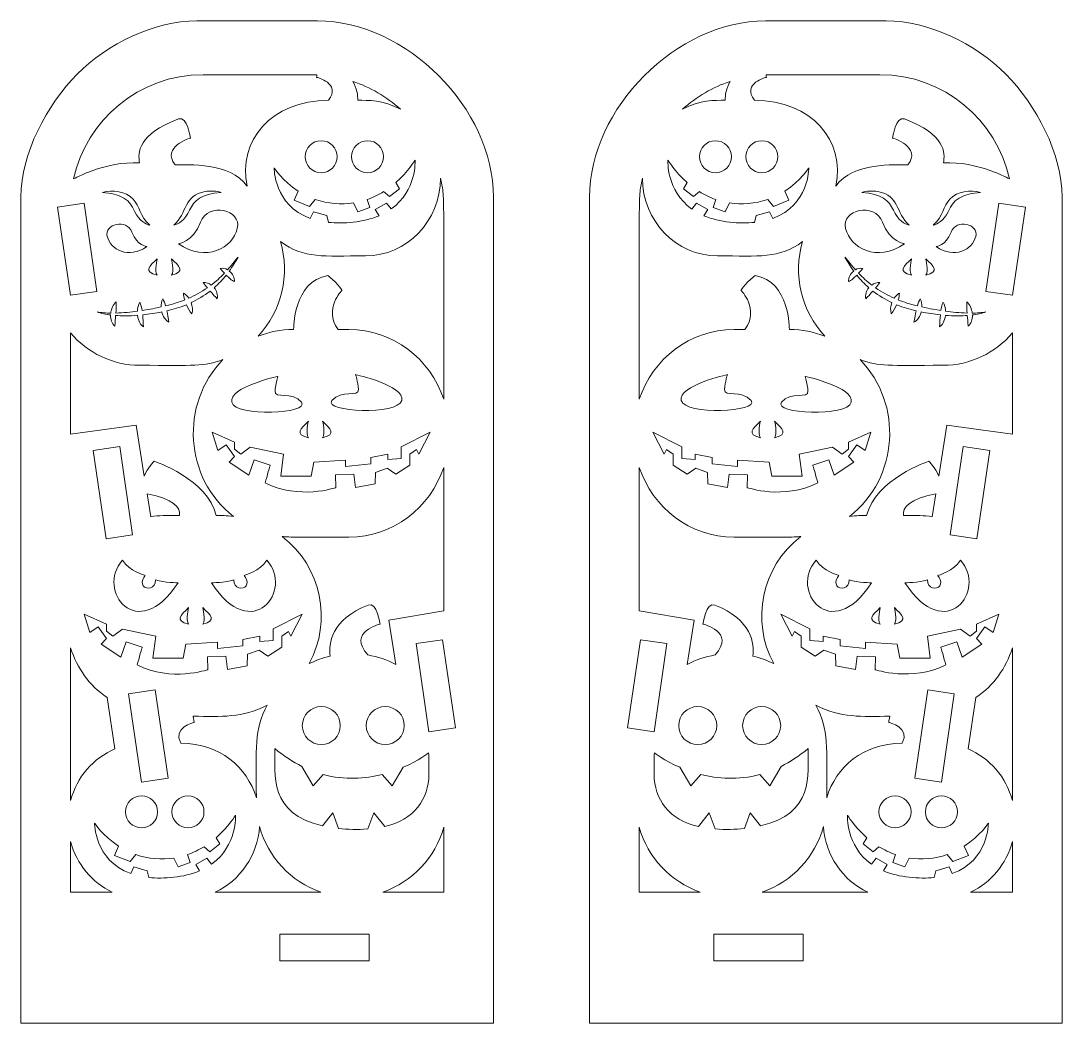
# Model space of a CAD drawing. Header units: inches. Extents: x 62 to 684, y 183 to 807.
# Drawn here: x 62.1 to 393, y 488.4 to 806.7 of the extents above; entities that cross this region are included whole.
import ezdxf

# ---------------------------------------------------------------- set-up
doc = ezdxf.new("R2010")
doc.units = ezdxf.units.IN
doc.header["$MEASUREMENT"] = 0
doc.layers.add('_U+0421_U+043B_U+043E_U+0439 1', color=7, linetype='Continuous')

# ---------------------------------------------------------------- blocks, each defined once
blk = doc.blocks.new('block 2')
at = {"layer": '_U+0421_U+043B_U+043E_U+0439 1', "color": 1, "lineweight": 9, "true_color": 0xff0000}
for points in [[(73.83, 747.53), (82.25, 748.77), (86.34, 720.74), (77.92, 719.5), (73.83, 747.53)], [(377.18, 719.5), (368.76, 720.74), (372.86, 748.77), (381.27, 747.53), (377.18, 719.5)], [(89.26, 642.21), (85.16, 670.24), (93.58, 671.47), (97.67, 643.44), (89.26, 642.21)], [(357.43, 643.44), (361.52, 671.47), (369.94, 670.24), (365.85, 642.21), (357.43, 643.44)], [(191.81, 580.88), (187.71, 608.91), (196.14, 610.14), (200.23, 582.11), (191.81, 580.88)], [(254.87, 582.11), (258.96, 610.14), (267.39, 608.91), (263.3, 580.88), (254.87, 582.11)], [(100.5, 564.92), (96.4, 592.95), (104.82, 594.19), (108.91, 566.15), (100.5, 564.92)], [(346.19, 566.15), (350.28, 594.19), (358.7, 592.95), (354.61, 564.92), (346.19, 566.15)], [(172.78, 508.16), (144.45, 508.16), (144.45, 516.66), (172.78, 516.66), (172.78, 508.16)], [(282.33, 516.66), (310.66, 516.66), (310.66, 508.16), (282.33, 508.16), (282.33, 516.66)]]:
    blk.add_lwpolyline(points, dxfattribs=at)
for points, knots in [([(156.38, 806.67), (156.38, 806.67), (118.06, 806.67), (118.06, 806.67), (104.46, 806.67), (89.67, 799.37), (80.06, 789.75), (70.44, 780.14), (62.14, 764.35), (62.14, 750.75), (62.14, 750.75), (62.14, 488.35), (62.14, 488.35), (62.14, 488.35), (212.3, 488.35), (212.3, 488.35), (212.3, 488.35), (212.3, 750.64), (212.3, 750.64), (212.36, 778.82), (184.57, 806.67), (156.38, 806.67)], [0, 0, 0, 0, 1, 1, 1, 2, 2, 2, 3, 3, 3, 4, 4, 4, 5, 5, 5, 6, 6, 6, 7, 7, 7, 7]), ([(242.81, 750.64), (242.81, 750.64), (242.81, 488.35), (242.81, 488.35), (242.81, 488.35), (392.96, 488.35), (392.96, 488.35), (392.96, 488.35), (392.96, 750.75), (392.96, 750.75), (392.96, 764.35), (384.67, 780.14), (375.05, 789.75), (365.43, 799.37), (350.65, 806.67), (337.05, 806.67), (337.05, 806.67), (298.72, 806.67), (298.72, 806.67), (270.54, 806.67), (242.75, 778.82), (242.81, 750.64)], [0, 0, 0, 0, 1, 1, 1, 2, 2, 2, 3, 3, 3, 4, 4, 4, 5, 5, 5, 6, 6, 6, 7, 7, 7, 7]), ([(120.02, 789.55), (157.79, 789.55), (154.74, 789.57), (156.23, 789.51), (156.14, 789.05), (156.1, 788.74), (156.1, 788.74), (156.1, 788.74), (163.96, 786.93), (159.89, 781.43), (141.67, 781.43), (131.02, 768.58), (134.05, 754.19), (128.55, 761.85), (115.21, 760.91), (111.12, 760.91), (106.71, 766.69), (116, 769.48), (116, 769.48), (116, 769.48), (115.07, 776.59), (112.25, 775.52), (99.29, 770.62), (99.27, 764.75), (99.87, 761.53), (89.05, 762.19), (78.91, 756.51), (78.91, 756.51), (82.97, 775.15), (99.62, 789.55), (120.02, 789.55)], [0, 0, 0, 0, 1, 1, 1, 2, 2, 2, 3, 3, 3, 4, 4, 4, 5, 5, 5, 6, 6, 6, 7, 7, 7, 8, 8, 8, 9, 9, 9, 10, 10, 10, 10]), ([(182.76, 778.57), (177.12, 781.66), (172.48, 781.43), (169.18, 781.43), (169.22, 783.07), (168.93, 785.26), (167.57, 787.45), (173.16, 785.62), (178.33, 782.62), (182.76, 778.57)], [0, 0, 0, 0, 1, 1, 1, 2, 2, 2, 3, 3, 3, 3]), ([(287.53, 787.45), (286.18, 785.26), (285.88, 783.07), (285.92, 781.43), (282.62, 781.43), (277.98, 781.66), (272.34, 778.57), (276.78, 782.62), (281.95, 785.62), (287.53, 787.45)], [0, 0, 0, 0, 1, 1, 1, 2, 2, 2, 3, 3, 3, 3]), ([(376.19, 756.51), (376.19, 756.51), (366.06, 762.19), (355.24, 761.53), (355.83, 764.75), (355.82, 770.62), (342.86, 775.52), (340.03, 776.59), (339.1, 769.48), (339.1, 769.48), (339.1, 769.48), (348.39, 766.69), (343.98, 760.91), (339.89, 760.91), (326.55, 761.85), (321.05, 754.19), (324.08, 768.58), (313.43, 781.43), (295.21, 781.43), (291.15, 786.93), (299, 788.74), (299, 788.74), (299, 788.74), (298.96, 789.05), (298.88, 789.51), (300.36, 789.57), (297.32, 789.55), (335.08, 789.55), (355.49, 789.55), (372.13, 775.15), (376.19, 756.51)], [0, 0, 0, 0, 1, 1, 1, 2, 2, 2, 3, 3, 3, 4, 4, 4, 5, 5, 5, 6, 6, 6, 7, 7, 7, 8, 8, 8, 9, 9, 9, 10, 10, 10, 10]), ([(162.64, 763.52), (162.64, 760.71), (160.37, 758.44), (157.56, 758.44), (154.75, 758.44), (152.47, 760.71), (152.47, 763.52), (152.47, 766.33), (154.75, 768.61), (157.56, 768.61), (160.37, 768.61), (162.64, 766.33), (162.64, 763.52)], [0, 0, 0, 0, 1, 1, 1, 2, 2, 2, 3, 3, 3, 4, 4, 4, 4]), ([(172.3, 768.61), (175.11, 768.61), (177.38, 766.33), (177.38, 763.52), (177.38, 760.71), (175.11, 758.44), (172.3, 758.44), (169.49, 758.44), (167.21, 760.71), (167.21, 763.52), (167.21, 766.33), (169.49, 768.61), (172.3, 768.61)], [0, 0, 0, 0, 1, 1, 1, 2, 2, 2, 3, 3, 3, 4, 4, 4, 4]), ([(287.89, 763.52), (287.89, 760.71), (285.62, 758.44), (282.81, 758.44), (280, 758.44), (277.72, 760.71), (277.72, 763.52), (277.72, 766.33), (280, 768.61), (282.81, 768.61), (285.62, 768.61), (287.89, 766.33), (287.89, 763.52)], [0, 0, 0, 0, 1, 1, 1, 2, 2, 2, 3, 3, 3, 4, 4, 4, 4]), ([(297.55, 768.61), (300.35, 768.61), (302.63, 766.33), (302.63, 763.52), (302.63, 760.71), (300.35, 758.44), (297.55, 758.44), (294.74, 758.44), (292.46, 760.71), (292.46, 763.52), (292.46, 766.33), (294.74, 768.61), (297.55, 768.61)], [0, 0, 0, 0, 1, 1, 1, 2, 2, 2, 3, 3, 3, 4, 4, 4, 4]), ([(167.82, 748.84), (167.82, 748.84), (169.17, 746.01), (169.17, 746.01), (169.17, 746.01), (173.01, 747.38), (173.01, 747.38), (173.01, 747.38), (172.16, 749.93), (172.16, 749.93), (174.09, 750.6), (175.83, 751.47), (177.4, 752.44), (177.4, 752.44), (179.23, 750.83), (179.23, 750.83), (179.23, 750.83), (182.44, 753.33), (182.44, 753.33), (182.44, 753.33), (181.23, 755.28), (181.23, 755.28), (185.3, 758.82), (187.38, 762.43), (187.38, 762.43), (187.38, 762.43), (188.04, 752.79), (179.79, 746.92), (179.79, 746.92), (178.32, 748.75), (178.32, 748.75), (178.32, 748.75), (174.74, 746.8), (174.74, 746.8), (174.74, 746.8), (175.94, 744.77), (175.94, 744.77), (170.91, 742.63), (164.51, 742.19), (159.87, 742.67), (159.87, 742.67), (159.38, 744.82), (159.38, 744.82), (159.38, 744.82), (155.08, 746.01), (155.08, 746.01), (155.08, 746.01), (154.1, 743.93), (154.1, 743.93), (142.44, 748.11), (142.63, 759.96), (142.63, 759.96), (142.63, 759.96), (145.17, 755.88), (150.27, 752.59), (150.27, 752.59), (148.95, 749.67), (148.95, 749.67), (148.95, 749.67), (153.89, 747.75), (153.89, 747.75), (153.89, 747.75), (155.7, 749.94), (155.7, 749.94), (159.7, 748.55), (163.92, 748.24), (167.82, 748.84)], [0, 0, 0, 0, 1, 1, 1, 2, 2, 2, 3, 3, 3, 4, 4, 4, 5, 5, 5, 6, 6, 6, 7, 7, 7, 8, 8, 8, 9, 9, 9, 10, 10, 10, 11, 11, 11, 12, 12, 12, 13, 13, 13, 14, 14, 14, 15, 15, 15, 16, 16, 16, 17, 17, 17, 18, 18, 18, 19, 19, 19, 20, 20, 20, 21, 21, 21, 22, 22, 22, 22]), ([(299.41, 749.94), (299.41, 749.94), (301.22, 747.75), (301.22, 747.75), (301.22, 747.75), (306.16, 749.67), (306.16, 749.67), (306.16, 749.67), (304.83, 752.59), (304.83, 752.59), (309.93, 755.88), (312.47, 759.96), (312.47, 759.96), (312.47, 759.96), (312.66, 748.11), (301, 743.93), (301, 743.93), (300.03, 746.01), (300.03, 746.01), (300.03, 746.01), (295.73, 744.82), (295.73, 744.82), (295.73, 744.82), (295.24, 742.67), (295.24, 742.67), (290.6, 742.19), (284.19, 742.63), (279.17, 744.77), (279.17, 744.77), (280.36, 746.8), (280.36, 746.8), (280.36, 746.8), (276.78, 748.75), (276.78, 748.75), (276.78, 748.75), (275.31, 746.91), (275.31, 746.91), (267.07, 752.79), (267.72, 762.43), (267.72, 762.43), (267.72, 762.43), (269.81, 758.82), (273.88, 755.28), (273.88, 755.28), (272.67, 753.33), (272.67, 753.33), (272.67, 753.33), (275.87, 750.83), (275.87, 750.83), (275.87, 750.83), (277.7, 752.44), (277.7, 752.44), (279.27, 751.47), (281.02, 750.6), (282.94, 749.92), (282.94, 749.92), (282.09, 747.38), (282.09, 747.38), (282.09, 747.38), (285.93, 746.01), (285.93, 746.01), (285.93, 746.01), (287.28, 748.84), (287.28, 748.84), (291.18, 748.24), (295.4, 748.55), (299.41, 749.94)], [0, 0, 0, 0, 1, 1, 1, 2, 2, 2, 3, 3, 3, 4, 4, 4, 5, 5, 5, 6, 6, 6, 7, 7, 7, 8, 8, 8, 9, 9, 9, 10, 10, 10, 11, 11, 11, 12, 12, 12, 13, 13, 13, 14, 14, 14, 15, 15, 15, 16, 16, 16, 17, 17, 17, 18, 18, 18, 19, 19, 19, 20, 20, 20, 21, 21, 21, 22, 22, 22, 22]), ([(195.48, 756.68), (196.86, 750.49), (196.5, 752.91), (196.5, 686.5), (192.17, 699.39), (180.33, 708.65), (166.39, 708.65), (166.39, 708.65), (162.91, 708.65), (162.91, 708.65), (158.19, 715.21), (164.19, 721.05), (164.19, 721.05), (164.19, 721.05), (163.64, 722.51), (159.7, 725.81), (148.63, 723.98), (148.81, 708.66), (148.81, 708.65), (144.82, 708.65), (141.01, 707.89), (137.49, 706.51), (145.08, 714.56), (147.67, 726.05), (144.66, 736.55), (152.21, 731.03), (158.19, 732.03), (171.6, 732.03), (184.77, 732.03), (195.46, 743.06), (195.48, 756.68)], [0, 0, 0, 0, 1, 1, 1, 2, 2, 2, 3, 3, 3, 4, 4, 4, 5, 5, 5, 6, 6, 6, 7, 7, 7, 8, 8, 8, 9, 9, 9, 10, 10, 10, 10]), ([(283.5, 732.03), (296.92, 732.03), (302.89, 731.03), (310.44, 736.54), (307.43, 726.05), (310.03, 714.56), (317.61, 706.51), (314.1, 707.89), (310.28, 708.65), (306.3, 708.65), (306.3, 708.65), (306.47, 723.98), (295.4, 725.81), (291.46, 722.51), (290.92, 721.05), (290.92, 721.05), (290.92, 721.05), (296.91, 715.2), (292.19, 708.65), (292.19, 708.65), (288.71, 708.65), (288.71, 708.65), (274.77, 708.65), (262.93, 699.39), (258.6, 686.5), (258.6, 752.91), (258.25, 750.49), (259.62, 756.68), (259.65, 743.06), (270.33, 732.03), (283.5, 732.03)], [0, 0, 0, 0, 1, 1, 1, 2, 2, 2, 3, 3, 3, 4, 4, 4, 5, 5, 5, 6, 6, 6, 7, 7, 7, 8, 8, 8, 9, 9, 9, 10, 10, 10, 10]), ([(98.36, 745.96), (97.55, 747.43), (96.66, 751.74), (88.05, 752.15), (91.3, 753.14), (95.41, 752.57), (97.8, 750.04), (99.9, 747.86), (99.98, 744.51), (103.14, 741.8), (101.76, 742.01), (99.78, 743.28), (98.36, 745.96)], [0, 0, 0, 0, 1, 1, 1, 2, 2, 2, 3, 3, 3, 4, 4, 4, 4]), ([(115.77, 746.54), (114.28, 743.38), (112.16, 742.02), (110.71, 741.8), (115.13, 745.61), (113.66, 751.2), (120.74, 752.44), (122.45, 752.72), (124.19, 752.64), (125.79, 752.15), (119.39, 751.85), (117.16, 749.52), (115.77, 746.54)], [0, 0, 0, 0, 1, 1, 1, 2, 2, 2, 3, 3, 3, 4, 4, 4, 4]), ([(329.31, 752.15), (330.92, 752.64), (332.65, 752.72), (334.36, 752.44), (341.45, 751.2), (339.97, 745.61), (344.4, 741.8), (342.95, 742.03), (340.83, 743.38), (339.33, 746.54), (337.95, 749.52), (335.71, 751.85), (329.31, 752.15)], [0, 0, 0, 0, 1, 1, 1, 2, 2, 2, 3, 3, 3, 4, 4, 4, 4]), ([(351.97, 741.8), (355.12, 744.51), (355.2, 747.86), (357.31, 750.04), (359.69, 752.57), (363.8, 753.14), (367.05, 752.15), (358.45, 751.74), (357.56, 747.43), (356.74, 745.96), (355.32, 743.28), (353.35, 742.01), (351.97, 741.8)], [0, 0, 0, 0, 1, 1, 1, 2, 2, 2, 3, 3, 3, 4, 4, 4, 4]), ([(130.92, 740.73), (129.43, 734.62), (121.11, 729.75), (112.19, 735.88), (112.19, 735.88), (116.85, 736.29), (119.24, 742.71), (121.63, 749.13), (132.42, 746.85), (130.92, 740.73)], [0, 0, 0, 0, 1, 1, 1, 2, 2, 2, 3, 3, 3, 3]), ([(335.86, 742.71), (338.25, 736.29), (342.91, 735.88), (342.91, 735.88), (334, 729.75), (325.67, 734.62), (324.18, 740.73), (322.69, 746.85), (333.47, 749.13), (335.86, 742.71)], [0, 0, 0, 0, 1, 1, 1, 2, 2, 2, 3, 3, 3, 3]), ([(102.2, 734.99), (96.25, 730.84), (90.64, 734.07), (89.61, 738.17), (88.58, 742.27), (95.81, 743.85), (97.44, 739.55), (99.07, 735.25), (102.2, 734.99), (102.2, 734.99)], [0, 0, 0, 0, 1, 1, 1, 2, 2, 2, 3, 3, 3, 3]), ([(357.66, 739.55), (359.29, 743.85), (366.52, 742.27), (365.49, 738.17), (364.46, 734.07), (358.86, 730.84), (352.9, 734.99), (352.9, 734.99), (356.03, 735.25), (357.66, 739.55)], [0, 0, 0, 0, 1, 1, 1, 2, 2, 2, 3, 3, 3, 3]), ([(90.7, 713.85), (90.86, 715.14), (91.45, 716.58), (92.41, 717.44), (92.55, 716.25), (92.45, 715.06), (92.34, 713.86), (94.73, 713.92), (97.13, 714.14), (99.17, 714.44), (99.22, 715.43), (99.45, 716.48), (99.97, 717.33), (100.33, 716.47), (100.52, 715.59), (100.67, 714.66), (102.18, 714.89), (104.05, 715.2), (106.72, 715.79), (106.7, 716.68), (106.82, 717.62), (107.21, 718.42), (107.64, 717.66), (107.9, 716.92), (108.13, 716.13), (110.59, 716.74), (112.47, 717.36), (114.2, 718.05), (113.99, 718.76), (113.85, 719.42), (113.84, 720.2), (114.56, 719.8), (115.05, 719.24), (115.49, 718.59), (117.55, 719.51), (119.54, 720.6), (121.4, 721.88), (120.92, 722.44), (120.48, 722.99), (120.05, 723.57), (120.96, 723.68), (121.89, 723.3), (122.63, 722.76), (124.11, 723.9), (125.51, 725.16), (126.81, 726.53), (126.2, 727.2), (125.73, 727.77), (125.49, 728.01), (126.24, 728.28), (127.12, 728.01), (127.81, 727.6), (128.97, 728.9), (130.06, 730.27), (131.14, 731.66), (130.32, 730.12), (129.4, 728.63), (128.37, 727.21), (129.37, 726.38), (130.07, 725.1), (130.06, 723.84), (129.16, 724.2), (128.06, 725.2), (127.38, 725.9), (126.23, 724.46), (124.95, 723.11), (123.55, 721.89), (124.35, 720.91), (124.79, 719.67), (124.55, 718.43), (123.9, 718.98), (123.14, 719.88), (122.28, 720.85), (120.44, 719.43), (118.16, 718.06), (116.23, 717.17), (116.65, 716.08), (116.82, 714.77), (116.44, 713.65), (115.73, 714.45), (115.15, 715.53), (114.73, 716.53), (112.36, 715.57), (110.81, 715.11), (108.53, 714.58), (108.75, 713.63), (109.02, 712.08), (109.21, 710.96), (108.04, 711.5), (107.28, 712.87), (106.93, 714.23), (104.92, 713.82), (102.89, 713.51), (100.85, 713.3), (100.96, 712.2), (101.03, 710.63), (101.07, 709.53), (100.29, 710.05), (99.46, 711.2), (99.21, 713.15), (96.57, 712.93), (94.08, 712.95), (92.27, 713.1), (92.17, 712.01), (92.07, 711.22), (92.02, 709.71), (91, 710.48), (90.61, 711.91), (90.65, 713.26), (89.27, 713.43), (87.64, 713.74), (86.35, 714.26), (87.69, 713.95), (89.33, 713.87), (90.7, 713.85)], [0, 0, 0, 0, 1, 1, 1, 2, 2, 2, 3, 3, 3, 4, 4, 4, 5, 5, 5, 6, 6, 6, 7, 7, 7, 8, 8, 8, 9, 9, 9, 10, 10, 10, 11, 11, 11, 12, 12, 12, 13, 13, 13, 14, 14, 14, 15, 15, 15, 16, 16, 16, 17, 17, 17, 18, 18, 18, 19, 19, 19, 20, 20, 20, 21, 21, 21, 22, 22, 22, 23, 23, 23, 24, 24, 24, 25, 25, 25, 26, 26, 26, 27, 27, 27, 28, 28, 28, 29, 29, 29, 30, 30, 30, 31, 31, 31, 32, 32, 32, 33, 33, 33, 34, 34, 34, 35, 35, 35, 36, 36, 36, 37, 37, 37, 38, 38, 38, 38]), ([(368.75, 714.25), (367.47, 713.74), (365.83, 713.43), (364.45, 713.26), (364.5, 711.91), (364.11, 710.47), (363.08, 709.71), (363.03, 711.22), (362.94, 712.01), (362.83, 713.09), (361.02, 712.94), (358.54, 712.93), (355.89, 713.14), (355.65, 711.2), (354.82, 710.04), (354.03, 709.53), (354.07, 710.62), (354.14, 712.2), (354.26, 713.3), (352.22, 713.51), (350.19, 713.81), (348.17, 714.22), (347.83, 712.87), (347.07, 711.5), (345.89, 710.96), (346.09, 712.07), (346.35, 713.63), (346.57, 714.57), (344.3, 715.1), (342.75, 715.57), (340.38, 716.52), (339.95, 715.53), (339.38, 714.45), (338.67, 713.65), (338.29, 714.77), (338.46, 716.07), (338.87, 717.17), (336.95, 718.06), (334.66, 719.42), (332.82, 720.85), (331.97, 719.88), (331.21, 718.98), (330.55, 718.43), (330.32, 719.66), (330.76, 720.9), (331.55, 721.89), (330.15, 723.11), (328.87, 724.46), (327.72, 725.9), (327.05, 725.2), (325.94, 724.2), (325.04, 723.84), (325.04, 725.1), (325.74, 726.37), (326.73, 727.2), (325.71, 728.63), (324.78, 730.12), (323.96, 731.66), (325.04, 730.27), (326.13, 728.9), (327.3, 727.6), (327.99, 728.01), (328.86, 728.28), (329.61, 728.01), (329.38, 727.76), (328.9, 727.2), (328.3, 726.52), (329.6, 725.16), (330.99, 723.9), (332.47, 722.76), (333.22, 723.3), (334.14, 723.68), (335.06, 723.57), (334.63, 722.98), (334.18, 722.44), (333.7, 721.87), (335.57, 720.59), (337.55, 719.5), (339.62, 718.59), (340.06, 719.24), (340.54, 719.79), (341.26, 720.2), (341.25, 719.41), (341.11, 718.75), (340.91, 718.04), (342.63, 717.35), (344.51, 716.74), (346.97, 716.12), (347.21, 716.92), (347.47, 717.66), (347.89, 718.42), (348.28, 717.61), (348.4, 716.68), (348.38, 715.79), (351.05, 715.19), (352.92, 714.89), (354.43, 714.66), (354.58, 715.58), (354.77, 716.46), (355.13, 717.33), (355.66, 716.48), (355.88, 715.43), (355.94, 714.43), (357.97, 714.14), (360.37, 713.92), (362.76, 713.86), (362.65, 715.05), (362.56, 716.24), (362.69, 717.44), (363.66, 716.57), (364.25, 715.14), (364.41, 713.85), (365.77, 713.87), (367.42, 713.95), (368.75, 714.25)], [0, 0, 0, 0, 1, 1, 1, 2, 2, 2, 3, 3, 3, 4, 4, 4, 5, 5, 5, 6, 6, 6, 7, 7, 7, 8, 8, 8, 9, 9, 9, 10, 10, 10, 11, 11, 11, 12, 12, 12, 13, 13, 13, 14, 14, 14, 15, 15, 15, 16, 16, 16, 17, 17, 17, 18, 18, 18, 19, 19, 19, 20, 20, 20, 21, 21, 21, 22, 22, 22, 23, 23, 23, 24, 24, 24, 25, 25, 25, 26, 26, 26, 27, 27, 27, 28, 28, 28, 29, 29, 29, 30, 30, 30, 31, 31, 31, 32, 32, 32, 33, 33, 33, 34, 34, 34, 35, 35, 35, 36, 36, 36, 37, 37, 37, 38, 38, 38, 38]), ([(105.46, 725.86), (100.93, 727.09), (102.99, 728.69), (105.46, 731.12), (105.46, 731.12), (104.5, 727.23), (105.46, 725.86)], [0, 0, 0, 0, 1, 1, 1, 2, 2, 2, 2]), ([(110, 731.12), (112.47, 728.69), (114.53, 727.09), (110, 725.86), (110.96, 727.23), (110, 731.12), (110, 731.12)], [0, 0, 0, 0, 1, 1, 1, 2, 2, 2, 2]), ([(345.11, 725.86), (340.58, 727.09), (342.64, 728.69), (345.11, 731.12), (345.11, 731.12), (344.15, 727.23), (345.11, 725.86)], [0, 0, 0, 0, 1, 1, 1, 2, 2, 2, 2]), ([(349.64, 731.12), (352.12, 728.69), (354.17, 727.09), (349.64, 725.86), (350.61, 727.23), (349.64, 731.12), (349.64, 731.12)], [0, 0, 0, 0, 1, 1, 1, 2, 2, 2, 2]), ([(100.03, 697.27), (117.45, 697.27), (120.26, 696.81), (126.35, 699.08), (112.61, 684.96), (114.06, 661.43), (129.71, 649.29), (127.38, 649.58), (126.01, 649.55), (124.25, 649.55), (121.63, 661.03), (104.51, 666.83), (104.51, 666.83), (104.51, 666.83), (102.42, 664.74), (101.35, 662.04), (101.35, 662.04), (98.76, 678.27), (98.76, 678.27), (98.76, 678.27), (77.94, 675.39), (77.94, 675.39), (77.94, 675.39), (77.94, 707.55), (77.94, 707.55), (83.35, 701.25), (91.24, 697.27), (100.03, 697.27)], [0, 0, 0, 0, 1, 1, 1, 2, 2, 2, 3, 3, 3, 4, 4, 4, 5, 5, 5, 6, 6, 6, 7, 7, 7, 8, 8, 8, 9, 9, 9, 9]), ([(377.17, 707.55), (377.17, 707.55), (377.17, 675.39), (377.17, 675.39), (377.17, 675.39), (356.35, 678.27), (356.35, 678.27), (356.35, 678.27), (353.75, 662.04), (353.75, 662.04), (352.68, 664.74), (350.6, 666.83), (350.6, 666.83), (350.6, 666.83), (333.47, 661.04), (330.85, 649.55), (329.1, 649.55), (327.72, 649.58), (325.4, 649.29), (341.04, 661.43), (342.5, 684.96), (328.75, 699.08), (334.84, 696.81), (337.65, 697.27), (355.07, 697.27), (363.86, 697.27), (371.76, 701.25), (377.17, 707.55)], [0, 0, 0, 0, 1, 1, 1, 2, 2, 2, 3, 3, 3, 4, 4, 4, 5, 5, 5, 6, 6, 6, 7, 7, 7, 8, 8, 8, 9, 9, 9, 9]), ([(151.31, 685.54), (154.24, 681.88), (130.27, 680.78), (129.17, 685.54), (128.07, 690.3), (143.81, 693.77), (143.81, 693.77), (143.81, 693.77), (143.08, 691.58), (142.89, 689.01), (142.71, 686.45), (148.38, 689.2), (151.31, 685.54)], [0, 0, 0, 0, 1, 1, 1, 2, 2, 2, 3, 3, 3, 4, 4, 4, 4]), ([(168.49, 694.32), (168.49, 694.32), (184.23, 690.85), (183.14, 686.09), (182.04, 681.33), (158.06, 682.43), (160.99, 686.09), (163.92, 689.75), (169.59, 687), (169.41, 689.57), (169.23, 692.13), (168.49, 694.32), (168.49, 694.32)], [0, 0, 0, 0, 1, 1, 1, 2, 2, 2, 3, 3, 3, 4, 4, 4, 4]), ([(285.69, 689.57), (285.51, 687), (291.18, 689.75), (294.11, 686.09), (297.04, 682.43), (273.07, 681.33), (271.97, 686.09), (270.87, 690.85), (286.61, 694.32), (286.61, 694.32), (286.61, 694.32), (285.88, 692.13), (285.69, 689.57)], [0, 0, 0, 0, 1, 1, 1, 2, 2, 2, 3, 3, 3, 4, 4, 4, 4]), ([(312.21, 689.01), (312.03, 691.58), (311.29, 693.77), (311.29, 693.77), (311.29, 693.77), (327.03, 690.3), (325.93, 685.54), (324.84, 680.78), (300.86, 681.88), (303.79, 685.54), (306.72, 689.2), (312.39, 686.45), (312.21, 689.01)], [0, 0, 0, 0, 1, 1, 1, 2, 2, 2, 3, 3, 3, 4, 4, 4, 4]), ([(153.49, 674.24), (148.96, 675.48), (151.02, 677.08), (153.49, 679.5), (153.49, 679.5), (152.53, 675.61), (153.49, 674.24)], [0, 0, 0, 0, 1, 1, 1, 2, 2, 2, 2]), ([(158.02, 679.5), (160.5, 677.08), (162.55, 675.48), (158.02, 674.24), (158.99, 675.61), (158.02, 679.5), (158.02, 679.5)], [0, 0, 0, 0, 1, 1, 1, 2, 2, 2, 2]), ([(297.08, 674.24), (292.55, 675.48), (294.61, 677.08), (297.08, 679.5), (297.08, 679.5), (296.12, 675.61), (297.08, 674.24)], [0, 0, 0, 0, 1, 1, 1, 2, 2, 2, 2]), ([(301.62, 679.5), (304.09, 677.08), (306.15, 675.48), (301.62, 674.24), (302.58, 675.61), (301.62, 679.5), (301.62, 679.5)], [0, 0, 0, 0, 1, 1, 1, 2, 2, 2, 2]), ([(154.36, 662.04), (154.36, 662.04), (155.23, 666.52), (155.23, 666.52), (155.23, 666.52), (165.32, 667.15), (165.32, 667.15), (165.32, 667.15), (165.32, 665.15), (165.32, 665.15), (165.32, 665.15), (173.29, 666.02), (173.29, 666.02), (173.29, 666.02), (173.29, 668.02), (173.29, 668.02), (173.29, 668.02), (178.77, 669.01), (178.77, 669.01), (178.77, 669.01), (178.77, 667.39), (178.77, 667.39), (178.77, 667.39), (183.01, 667.64), (183.01, 667.64), (183.01, 667.64), (183.01, 671.38), (183.01, 671.38), (183.01, 671.38), (192.22, 675.99), (192.22, 675.99), (192.22, 675.99), (188.61, 669.01), (188.61, 669.01), (188.61, 669.01), (187.87, 670.51), (187.87, 670.51), (187.87, 670.51), (185.75, 669.01), (185.75, 669.01), (185.75, 669.01), (185.75, 665.53), (185.75, 665.53), (185.75, 665.53), (181.26, 662.66), (181.26, 662.66), (181.26, 662.66), (178.52, 664.65), (178.52, 664.65), (178.52, 664.65), (174.79, 663.28), (174.79, 663.28), (174.79, 663.28), (174.66, 659.67), (174.66, 659.67), (174.66, 659.67), (168.43, 658.43), (168.43, 658.43), (168.43, 658.43), (167.94, 662.66), (167.94, 662.66), (167.94, 662.66), (162.08, 662.54), (162.08, 662.54), (162.08, 662.54), (162.21, 658.43), (162.21, 658.43), (162.21, 658.43), (150.62, 654.44), (139.79, 659.92), (140.29, 662.04), (141.37, 665.53), (141.37, 665.53), (141.37, 665.53), (136.3, 667.27), (136.3, 667.27), (136.3, 667.27), (134.56, 662.41), (134.56, 662.41), (134.56, 662.41), (128.33, 666.51), (128.33, 666.51), (128.33, 666.51), (130.07, 668.27), (130.07, 668.27), (130.07, 668.27), (127.33, 672), (127.33, 672), (127.33, 672), (124.72, 670.26), (124.72, 670.26), (124.72, 670.26), (122.97, 675.99), (122.97, 675.99), (122.97, 675.99), (130.07, 672.88), (130.07, 672.88), (130.07, 672.88), (130.07, 670.63), (130.07, 670.63), (130.07, 670.63), (132.06, 669.01), (132.06, 669.01), (132.06, 669.01), (135.05, 671.26), (135.05, 671.26), (135.05, 671.26), (145.64, 669.01), (145.64, 669.01), (145.64, 669.01), (144.77, 662.04), (144.77, 662.04), (144.77, 662.04), (154.36, 662.04), (154.36, 662.04), (154.36, 662.04), (154.36, 662.04), (154.36, 662.04)], [0, 0, 0, 0, 1, 1, 1, 2, 2, 2, 3, 3, 3, 4, 4, 4, 5, 5, 5, 6, 6, 6, 7, 7, 7, 8, 8, 8, 9, 9, 9, 10, 10, 10, 11, 11, 11, 12, 12, 12, 13, 13, 13, 14, 14, 14, 15, 15, 15, 16, 16, 16, 17, 17, 17, 18, 18, 18, 19, 19, 19, 20, 20, 20, 21, 21, 21, 22, 22, 22, 23, 23, 23, 24, 24, 24, 25, 25, 25, 26, 26, 26, 27, 27, 27, 28, 28, 28, 29, 29, 29, 30, 30, 30, 31, 31, 31, 32, 32, 32, 33, 33, 33, 34, 34, 34, 35, 35, 35, 36, 36, 36, 37, 37, 37, 38, 38, 38, 39, 39, 39, 39]), ([(310.33, 662.04), (310.33, 662.04), (309.46, 669.01), (309.46, 669.01), (309.46, 669.01), (320.05, 671.26), (320.05, 671.26), (320.05, 671.26), (323.04, 669.01), (323.04, 669.01), (323.04, 669.01), (325.03, 670.63), (325.03, 670.63), (325.03, 670.63), (325.03, 672.88), (325.03, 672.88), (325.03, 672.88), (332.13, 675.99), (332.13, 675.99), (332.13, 675.99), (330.39, 670.26), (330.39, 670.26), (330.39, 670.26), (327.77, 672), (327.77, 672), (327.77, 672), (325.03, 668.27), (325.03, 668.27), (325.03, 668.27), (326.77, 666.51), (326.77, 666.51), (326.77, 666.51), (320.55, 662.41), (320.55, 662.41), (320.55, 662.41), (318.8, 667.27), (318.8, 667.27), (318.8, 667.27), (313.74, 665.53), (313.74, 665.53), (313.74, 665.53), (314.82, 662.04), (315.31, 659.92), (304.48, 654.44), (292.89, 658.43), (292.89, 658.43), (292.89, 658.43), (293.02, 662.54), (293.02, 662.54), (293.02, 662.54), (287.17, 662.66), (287.17, 662.66), (287.17, 662.66), (286.67, 658.43), (286.67, 658.43), (286.67, 658.43), (280.44, 659.67), (280.44, 659.67), (280.44, 659.67), (280.31, 663.28), (280.31, 663.28), (280.31, 663.28), (276.58, 664.65), (276.58, 664.65), (276.58, 664.65), (273.84, 662.66), (273.84, 662.66), (273.84, 662.66), (269.35, 665.53), (269.35, 665.53), (269.35, 665.53), (269.35, 669.01), (269.35, 669.01), (269.35, 669.01), (267.24, 670.51), (267.24, 670.51), (267.24, 670.51), (266.49, 669.01), (266.49, 669.01), (266.49, 669.01), (262.88, 675.99), (262.88, 675.99), (262.88, 675.99), (272.09, 671.38), (272.09, 671.38), (272.09, 671.38), (272.09, 667.64), (272.09, 667.64), (272.09, 667.64), (276.33, 667.39), (276.33, 667.39), (276.33, 667.39), (276.33, 669.01), (276.33, 669.01), (276.33, 669.01), (281.81, 668.02), (281.81, 668.02), (281.81, 668.02), (281.81, 666.02), (281.81, 666.02), (281.81, 666.02), (289.78, 665.15), (289.78, 665.15), (289.78, 665.15), (289.78, 667.15), (289.78, 667.15), (289.78, 667.15), (299.87, 666.52), (299.87, 666.52), (299.87, 666.52), (300.74, 662.04), (300.74, 662.04), (300.74, 662.04), (310.33, 662.04), (310.33, 662.04), (310.33, 662.04), (310.33, 662.04), (310.33, 662.04)], [0, 0, 0, 0, 1, 1, 1, 2, 2, 2, 3, 3, 3, 4, 4, 4, 5, 5, 5, 6, 6, 6, 7, 7, 7, 8, 8, 8, 9, 9, 9, 10, 10, 10, 11, 11, 11, 12, 12, 12, 13, 13, 13, 14, 14, 14, 15, 15, 15, 16, 16, 16, 17, 17, 17, 18, 18, 18, 19, 19, 19, 20, 20, 20, 21, 21, 21, 22, 22, 22, 23, 23, 23, 24, 24, 24, 25, 25, 25, 26, 26, 26, 27, 27, 27, 28, 28, 28, 29, 29, 29, 30, 30, 30, 31, 31, 31, 32, 32, 32, 33, 33, 33, 34, 34, 34, 35, 35, 35, 36, 36, 36, 37, 37, 37, 38, 38, 38, 39, 39, 39, 39]), ([(179.06, 616.38), (179.06, 616.38), (181.26, 602.29), (181.26, 602.29), (178.51, 603.72), (175.51, 604.75), (172.34, 605.28), (165.82, 612.68), (176.26, 615.08), (176.26, 615.08), (176.26, 615.08), (175.33, 622.19), (172.51, 621.12), (160.61, 616.62), (159.94, 608.68), (160.38, 604.91), (158.06, 604.37), (155.85, 603.56), (153.77, 602.53), (161.08, 616.02), (157.77, 633.23), (145.15, 642.94), (147.66, 642.65), (147.2, 642.72), (166.39, 642.72), (180.33, 642.72), (192.17, 651.98), (196.5, 664.87), (196.5, 664.87), (196.5, 619.27), (196.5, 619.27), (196.5, 619.27), (179.06, 616.38), (179.06, 616.38)], [0, 0, 0, 0, 1, 1, 1, 2, 2, 2, 3, 3, 3, 4, 4, 4, 5, 5, 5, 6, 6, 6, 7, 7, 7, 8, 8, 8, 9, 9, 9, 10, 10, 10, 11, 11, 11, 11]), ([(258.6, 619.27), (258.6, 619.27), (258.6, 664.87), (258.6, 664.87), (262.93, 651.98), (274.77, 642.72), (288.71, 642.72), (307.91, 642.72), (307.45, 642.65), (309.96, 642.94), (297.33, 633.23), (294.02, 616.02), (301.33, 602.53), (299.25, 603.56), (297.04, 604.37), (294.73, 604.91), (295.16, 608.68), (294.49, 616.62), (282.6, 621.12), (279.77, 622.19), (278.85, 615.08), (278.85, 615.08), (278.85, 615.08), (289.28, 612.68), (282.77, 605.28), (279.6, 604.75), (276.59, 603.73), (273.84, 602.29), (273.84, 602.29), (276.05, 616.38), (276.05, 616.38), (276.05, 616.38), (258.6, 619.27), (258.6, 619.27)], [0, 0, 0, 0, 1, 1, 1, 2, 2, 2, 3, 3, 3, 4, 4, 4, 5, 5, 5, 6, 6, 6, 7, 7, 7, 8, 8, 8, 9, 9, 9, 10, 10, 10, 11, 11, 11, 11]), ([(103.41, 649.2), (103.41, 649.2), (102.25, 656.46), (102.25, 656.46), (110.58, 654.85), (112.96, 652.17), (112.57, 649.55), (107.93, 649.55), (106.28, 649.63), (103.41, 649.2)], [0, 0, 0, 0, 1, 1, 1, 2, 2, 2, 3, 3, 3, 3]), ([(342.54, 649.55), (342.14, 652.17), (344.52, 654.85), (352.86, 656.46), (352.86, 656.46), (351.69, 649.2), (351.69, 649.2), (348.82, 649.63), (347.17, 649.55), (342.54, 649.55)], [0, 0, 0, 0, 1, 1, 1, 2, 2, 2, 3, 3, 3, 3]), ([(94.48, 635.35), (96.5, 631.9), (101.65, 630.52), (101.65, 630.52), (101.65, 630.52), (100.11, 628.76), (101.01, 627.27), (101.92, 625.79), (105.05, 626.42), (104.95, 629.13), (107.71, 628.23), (112.08, 628.23), (112.08, 628.23), (99.1, 608.25), (85.8, 626.03), (94.48, 635.35)], [0, 0, 0, 0, 1, 1, 1, 2, 2, 2, 3, 3, 3, 4, 4, 4, 5, 5, 5, 5]), ([(133.1, 630.52), (133.1, 630.52), (138.26, 631.9), (140.28, 635.35), (148.96, 626.02), (135.66, 608.25), (122.67, 628.23), (122.67, 628.23), (127.05, 628.23), (129.81, 629.13), (129.7, 626.42), (132.84, 625.79), (133.74, 627.27), (134.65, 628.76), (133.1, 630.52), (133.1, 630.52)], [0, 0, 0, 0, 1, 1, 1, 2, 2, 2, 3, 3, 3, 4, 4, 4, 5, 5, 5, 5]), ([(321.36, 627.27), (322.27, 625.79), (325.4, 626.42), (325.29, 629.13), (328.06, 628.23), (332.43, 628.23), (332.43, 628.23), (319.45, 608.25), (306.14, 626.02), (314.83, 635.35), (316.85, 631.9), (322, 630.52), (322, 630.52), (322, 630.52), (320.46, 628.76), (321.36, 627.27)], [0, 0, 0, 0, 1, 1, 1, 2, 2, 2, 3, 3, 3, 4, 4, 4, 5, 5, 5, 5]), ([(343.02, 628.23), (343.02, 628.23), (347.39, 628.23), (350.16, 629.13), (350.05, 626.42), (353.19, 625.79), (354.09, 627.27), (354.99, 628.76), (353.45, 630.51), (353.45, 630.51), (353.45, 630.51), (358.61, 631.9), (360.62, 635.35), (369.3, 626.03), (356, 608.25), (343.02, 628.23)], [0, 0, 0, 0, 1, 1, 1, 2, 2, 2, 3, 3, 3, 4, 4, 4, 5, 5, 5, 5]), ([(115.43, 615.05), (110.9, 616.28), (112.95, 617.88), (115.43, 620.31), (115.43, 620.31), (114.46, 616.42), (115.43, 615.05)], [0, 0, 0, 0, 1, 1, 1, 2, 2, 2, 2]), ([(119.96, 620.31), (122.43, 617.88), (124.49, 616.28), (119.96, 615.05), (120.92, 616.42), (119.96, 620.31), (119.96, 620.31)], [0, 0, 0, 0, 1, 1, 1, 2, 2, 2, 2]), ([(335.14, 615.05), (330.61, 616.28), (332.67, 617.88), (335.14, 620.31), (335.14, 620.31), (334.18, 616.42), (335.14, 615.05)], [0, 0, 0, 0, 1, 1, 1, 2, 2, 2, 2]), ([(339.68, 620.31), (342.15, 617.88), (344.21, 616.28), (339.68, 615.05), (340.64, 616.42), (339.68, 620.31), (339.68, 620.31)], [0, 0, 0, 0, 1, 1, 1, 2, 2, 2, 2]), ([(137.86, 606.86), (137.86, 606.86), (134.12, 605.49), (134.12, 605.49), (134.12, 605.49), (134, 601.88), (134, 601.88), (134, 601.88), (127.77, 600.63), (127.77, 600.63), (127.77, 600.63), (127.27, 604.86), (127.27, 604.86), (127.27, 604.86), (121.42, 604.74), (121.42, 604.74), (121.42, 604.74), (121.54, 600.63), (121.54, 600.63), (121.54, 600.63), (109.96, 596.64), (99.12, 602.12), (99.62, 604.24), (100.7, 607.73), (100.7, 607.73), (100.7, 607.73), (95.64, 609.47), (95.64, 609.47), (95.64, 609.47), (93.89, 604.62), (93.89, 604.62), (93.89, 604.62), (87.66, 608.71), (87.66, 608.71), (87.66, 608.71), (89.41, 610.47), (89.41, 610.47), (89.41, 610.47), (86.67, 614.21), (86.67, 614.21), (86.67, 614.21), (84.05, 612.46), (84.05, 612.46), (84.05, 612.46), (82.31, 618.19), (82.31, 618.19), (82.31, 618.19), (89.41, 615.08), (89.41, 615.08), (89.41, 615.08), (89.41, 612.84), (89.41, 612.84), (89.41, 612.84), (91.4, 611.22), (91.4, 611.22), (91.4, 611.22), (94.39, 613.46), (94.39, 613.46), (94.39, 613.46), (104.98, 611.22), (104.98, 611.22), (104.98, 611.22), (104.1, 604.24), (104.1, 604.24), (104.1, 604.24), (113.7, 604.24), (113.7, 604.24), (113.7, 604.24), (114.57, 608.73), (114.57, 608.73), (114.57, 608.73), (124.66, 609.35), (124.66, 609.35), (124.66, 609.35), (124.66, 607.36), (124.66, 607.36), (124.66, 607.36), (132.63, 608.23), (132.63, 608.23), (132.63, 608.23), (132.63, 610.22), (132.63, 610.22), (132.63, 610.22), (138.11, 611.22), (138.11, 611.22), (138.11, 611.22), (138.11, 609.6), (138.11, 609.6), (138.11, 609.6), (142.34, 609.85), (142.34, 609.85), (142.34, 609.85), (142.34, 613.58), (142.34, 613.58), (142.34, 613.58), (151.56, 618.19), (151.56, 618.19), (151.56, 618.19), (147.95, 611.22), (147.95, 611.22), (147.95, 611.22), (147.2, 612.71), (147.2, 612.71), (147.2, 612.71), (145.08, 611.22), (145.08, 611.22), (145.08, 611.22), (145.08, 607.73), (145.08, 607.73), (145.08, 607.73), (140.6, 604.86), (140.6, 604.86), (140.6, 604.86), (137.86, 606.86), (137.86, 606.86)], [0, 0, 0, 0, 1, 1, 1, 2, 2, 2, 3, 3, 3, 4, 4, 4, 5, 5, 5, 6, 6, 6, 7, 7, 7, 8, 8, 8, 9, 9, 9, 10, 10, 10, 11, 11, 11, 12, 12, 12, 13, 13, 13, 14, 14, 14, 15, 15, 15, 16, 16, 16, 17, 17, 17, 18, 18, 18, 19, 19, 19, 20, 20, 20, 21, 21, 21, 22, 22, 22, 23, 23, 23, 24, 24, 24, 25, 25, 25, 26, 26, 26, 27, 27, 27, 28, 28, 28, 29, 29, 29, 30, 30, 30, 31, 31, 31, 32, 32, 32, 33, 33, 33, 34, 34, 34, 35, 35, 35, 36, 36, 36, 37, 37, 37, 38, 38, 38, 38]), ([(314.5, 604.86), (314.5, 604.86), (310.02, 607.73), (310.02, 607.73), (310.02, 607.73), (310.02, 611.22), (310.02, 611.22), (310.02, 611.22), (307.9, 612.71), (307.9, 612.71), (307.9, 612.71), (307.15, 611.22), (307.15, 611.22), (307.15, 611.22), (303.54, 618.19), (303.54, 618.19), (303.54, 618.19), (312.76, 613.58), (312.76, 613.58), (312.76, 613.58), (312.76, 609.85), (312.76, 609.85), (312.76, 609.85), (316.99, 609.6), (316.99, 609.6), (316.99, 609.6), (316.99, 611.22), (316.99, 611.22), (316.99, 611.22), (322.47, 610.22), (322.47, 610.22), (322.47, 610.22), (322.47, 608.23), (322.47, 608.23), (322.47, 608.23), (330.45, 607.36), (330.45, 607.36), (330.45, 607.36), (330.45, 609.35), (330.45, 609.35), (330.45, 609.35), (340.53, 608.73), (340.53, 608.73), (340.53, 608.73), (341.41, 604.24), (341.41, 604.24), (341.41, 604.24), (351, 604.24), (351, 604.24), (351, 604.24), (350.13, 611.22), (350.13, 611.22), (350.13, 611.22), (360.71, 613.46), (360.71, 613.46), (360.71, 613.46), (363.7, 611.22), (363.7, 611.22), (363.7, 611.22), (365.7, 612.84), (365.7, 612.84), (365.7, 612.84), (365.7, 615.08), (365.7, 615.08), (365.7, 615.08), (372.8, 618.19), (372.8, 618.19), (372.8, 618.19), (371.05, 612.46), (371.05, 612.46), (371.05, 612.46), (368.44, 614.21), (368.44, 614.21), (368.44, 614.21), (365.7, 610.47), (365.7, 610.47), (365.7, 610.47), (367.44, 608.71), (367.44, 608.71), (367.44, 608.71), (361.21, 604.62), (361.21, 604.62), (361.21, 604.62), (359.47, 609.48), (359.47, 609.48), (359.47, 609.48), (354.4, 607.73), (354.4, 607.73), (354.4, 607.73), (355.48, 604.24), (355.98, 602.13), (345.14, 596.65), (333.56, 600.63), (333.56, 600.63), (333.56, 600.63), (333.68, 604.74), (333.68, 604.74), (333.68, 604.74), (327.83, 604.87), (327.83, 604.87), (327.83, 604.87), (327.33, 600.63), (327.33, 600.63), (327.33, 600.63), (321.1, 601.88), (321.1, 601.88), (321.1, 601.88), (320.98, 605.49), (320.98, 605.49), (320.98, 605.49), (317.24, 606.86), (317.24, 606.86), (317.24, 606.86), (314.5, 604.86), (314.5, 604.86)], [0, 0, 0, 0, 1, 1, 1, 2, 2, 2, 3, 3, 3, 4, 4, 4, 5, 5, 5, 6, 6, 6, 7, 7, 7, 8, 8, 8, 9, 9, 9, 10, 10, 10, 11, 11, 11, 12, 12, 12, 13, 13, 13, 14, 14, 14, 15, 15, 15, 16, 16, 16, 17, 17, 17, 18, 18, 18, 19, 19, 19, 20, 20, 20, 21, 21, 21, 22, 22, 22, 23, 23, 23, 24, 24, 24, 25, 25, 25, 26, 26, 26, 27, 27, 27, 28, 28, 28, 29, 29, 29, 30, 30, 30, 31, 31, 31, 32, 32, 32, 33, 33, 33, 34, 34, 34, 35, 35, 35, 36, 36, 36, 37, 37, 37, 38, 38, 38, 38]), ([(92.04, 575.44), (85.18, 572.57), (79.9, 566.5), (77.94, 559.02), (77.94, 559.02), (77.94, 607.51), (77.94, 607.51), (80.14, 600.97), (83.73, 595.72), (89.56, 591.79), (89.56, 591.79), (92.04, 575.44), (92.04, 575.44)], [0, 0, 0, 0, 1, 1, 1, 2, 2, 2, 3, 3, 3, 4, 4, 4, 4]), ([(365.54, 591.79), (371.38, 595.72), (374.97, 600.97), (377.17, 607.51), (377.17, 607.51), (377.17, 559.02), (377.17, 559.02), (375.2, 566.5), (369.93, 572.57), (363.07, 575.44), (363.07, 575.44), (365.54, 591.79), (365.54, 591.79)], [0, 0, 0, 0, 1, 1, 1, 2, 2, 2, 3, 3, 3, 4, 4, 4, 4]), ([(136.96, 559.9), (133.99, 569.71), (125.48, 577.23), (113.01, 577.23), (110.04, 582.2), (117.25, 583.87), (117.25, 583.87), (117.25, 583.87), (117.13, 584.77), (116.85, 585.81), (126.05, 585.81), (132.24, 585.15), (140.38, 589.38), (136.18, 581.32), (136.96, 576.08), (136.96, 559.9)], [0, 0, 0, 0, 1, 1, 1, 2, 2, 2, 3, 3, 3, 4, 4, 4, 5, 5, 5, 5]), ([(157.6, 588.91), (160.94, 588.91), (163.64, 586.2), (163.64, 582.87), (163.64, 579.53), (160.94, 576.83), (157.6, 576.83), (154.26, 576.83), (151.56, 579.53), (151.56, 582.87), (151.56, 586.2), (154.26, 588.91), (157.6, 588.91)], [0, 0, 0, 0, 1, 1, 1, 2, 2, 2, 3, 3, 3, 4, 4, 4, 4]), ([(183.95, 582.87), (183.95, 579.54), (181.25, 576.83), (177.91, 576.83), (174.58, 576.83), (171.88, 579.54), (171.88, 582.87), (171.88, 586.2), (174.58, 588.91), (177.91, 588.91), (181.25, 588.91), (183.95, 586.2), (183.95, 582.87)], [0, 0, 0, 0, 1, 1, 1, 2, 2, 2, 3, 3, 3, 4, 4, 4, 4]), ([(277.19, 588.91), (280.52, 588.91), (283.23, 586.2), (283.23, 582.87), (283.23, 579.53), (280.52, 576.83), (277.19, 576.83), (273.85, 576.83), (271.15, 579.53), (271.15, 582.87), (271.15, 586.2), (273.85, 588.91), (277.19, 588.91)], [0, 0, 0, 0, 1, 1, 1, 2, 2, 2, 3, 3, 3, 4, 4, 4, 4]), ([(303.54, 582.87), (303.54, 579.54), (300.84, 576.83), (297.5, 576.83), (294.17, 576.83), (291.46, 579.54), (291.46, 582.87), (291.46, 586.2), (294.17, 588.91), (297.5, 588.91), (300.84, 588.91), (303.54, 586.2), (303.54, 582.87)], [0, 0, 0, 0, 1, 1, 1, 2, 2, 2, 3, 3, 3, 4, 4, 4, 4]), ([(314.73, 589.38), (322.87, 585.15), (329.05, 585.81), (338.25, 585.81), (337.97, 584.77), (337.85, 583.87), (337.85, 583.87), (337.85, 583.87), (345.06, 582.2), (342.09, 577.23), (329.63, 577.23), (321.11, 569.72), (318.15, 559.9), (318.15, 576.08), (318.92, 581.32), (314.73, 589.38)], [0, 0, 0, 0, 1, 1, 1, 2, 2, 2, 3, 3, 3, 4, 4, 4, 5, 5, 5, 5]), ([(172.38, 550.04), (169.09, 549.76), (165.97, 549.85), (163.09, 550.17), (163.09, 550.17), (161.26, 555.14), (161.26, 555.14), (161.26, 555.14), (157.96, 551.02), (157.96, 551.02), (140.98, 554.74), (142.86, 567.43), (142.86, 575.55), (145.73, 573.15), (148.6, 571.31), (151.43, 569.9), (151.43, 569.9), (155.04, 563.73), (155.04, 563.73), (155.04, 563.73), (158.19, 567.33), (158.19, 567.33), (165.13, 565.46), (171.6, 565.97), (176.98, 567.35), (176.98, 567.35), (180.15, 563.73), (180.15, 563.73), (180.15, 563.73), (183.59, 569.61), (183.59, 569.61), (188.63, 571.79), (191.7, 574.18), (191.7, 574.18), (191.7, 574.18), (191.78, 571.08), (191.78, 567.17), (191.79, 559.82), (186.99, 552.67), (177.73, 550.8), (177.73, 550.8), (174.26, 555.14), (174.26, 555.14), (174.26, 555.14), (172.38, 550.04), (172.38, 550.04)], [0, 0, 0, 0, 1, 1, 1, 2, 2, 2, 3, 3, 3, 4, 4, 4, 5, 5, 5, 6, 6, 6, 7, 7, 7, 8, 8, 8, 9, 9, 9, 10, 10, 10, 11, 11, 11, 12, 12, 12, 13, 13, 13, 14, 14, 14, 15, 15, 15, 15]), ([(280.85, 555.14), (280.85, 555.14), (277.38, 550.8), (277.38, 550.8), (268.11, 552.67), (263.32, 559.82), (263.32, 567.17), (263.33, 571.08), (263.41, 574.18), (263.41, 574.18), (263.41, 574.18), (266.47, 571.79), (271.52, 569.61), (271.52, 569.61), (274.96, 563.73), (274.96, 563.73), (274.96, 563.73), (278.12, 567.35), (278.12, 567.35), (283.5, 565.97), (289.98, 565.46), (296.92, 567.33), (296.92, 567.33), (300.07, 563.73), (300.07, 563.73), (300.07, 563.73), (303.68, 569.9), (303.68, 569.9), (306.51, 571.31), (309.37, 573.15), (312.24, 575.55), (312.24, 567.43), (314.13, 554.74), (297.14, 551.02), (297.14, 551.02), (293.84, 555.14), (293.84, 555.14), (293.84, 555.14), (292.02, 550.17), (292.02, 550.17), (289.13, 549.85), (286.02, 549.76), (282.73, 550.04), (282.73, 550.04), (280.85, 555.14), (280.85, 555.14)], [0, 0, 0, 0, 1, 1, 1, 2, 2, 2, 3, 3, 3, 4, 4, 4, 5, 5, 5, 6, 6, 6, 7, 7, 7, 8, 8, 8, 9, 9, 9, 10, 10, 10, 11, 11, 11, 12, 12, 12, 13, 13, 13, 14, 14, 14, 15, 15, 15, 15]), ([(105.59, 555.48), (105.59, 552.67), (103.32, 550.39), (100.51, 550.39), (97.7, 550.39), (95.42, 552.67), (95.42, 555.48), (95.42, 558.29), (97.7, 560.56), (100.51, 560.56), (103.32, 560.56), (105.59, 558.29), (105.59, 555.48)], [0, 0, 0, 0, 1, 1, 1, 2, 2, 2, 3, 3, 3, 4, 4, 4, 4]), ([(120.33, 555.48), (120.33, 552.67), (118.06, 550.39), (115.25, 550.39), (112.44, 550.39), (110.16, 552.67), (110.16, 555.48), (110.16, 558.29), (112.44, 560.56), (115.25, 560.56), (118.06, 560.56), (120.33, 558.29), (120.33, 555.48)], [0, 0, 0, 0, 1, 1, 1, 2, 2, 2, 3, 3, 3, 4, 4, 4, 4]), ([(339.86, 560.56), (342.67, 560.56), (344.94, 558.29), (344.94, 555.48), (344.94, 552.67), (342.67, 550.39), (339.86, 550.39), (337.05, 550.39), (334.77, 552.67), (334.77, 555.48), (334.77, 558.29), (337.05, 560.56), (339.86, 560.56)], [0, 0, 0, 0, 1, 1, 1, 2, 2, 2, 3, 3, 3, 4, 4, 4, 4]), ([(354.6, 560.56), (357.4, 560.56), (359.68, 558.29), (359.68, 555.48), (359.68, 552.67), (357.4, 550.39), (354.6, 550.39), (351.79, 550.39), (349.51, 552.67), (349.51, 555.48), (349.51, 558.29), (351.79, 560.56), (354.6, 560.56)], [0, 0, 0, 0, 1, 1, 1, 2, 2, 2, 3, 3, 3, 4, 4, 4, 4]), ([(121.27, 540.71), (121.27, 540.71), (117.69, 538.75), (117.69, 538.75), (117.69, 538.75), (118.89, 536.73), (118.89, 536.73), (113.87, 534.59), (107.48, 534.14), (102.82, 534.62), (102.82, 534.62), (102.33, 536.77), (102.33, 536.77), (102.33, 536.77), (98.03, 537.96), (98.03, 537.96), (98.03, 537.96), (97.05, 535.89), (97.05, 535.89), (85.39, 540.06), (85.58, 551.92), (85.58, 551.92), (85.58, 551.92), (88.12, 547.83), (93.22, 544.55), (93.22, 544.55), (91.89, 541.62), (91.89, 541.62), (91.89, 541.62), (96.84, 539.7), (96.84, 539.7), (96.84, 539.7), (98.65, 541.9), (98.65, 541.9), (102.66, 540.5), (106.88, 540.2), (110.77, 540.79), (110.77, 540.79), (112.12, 537.96), (112.12, 537.96), (112.12, 537.96), (115.96, 539.34), (115.96, 539.34), (115.96, 539.34), (115.11, 541.88), (115.11, 541.88), (117.04, 542.55), (118.78, 543.43), (120.35, 544.4), (120.35, 544.4), (122.18, 542.78), (122.18, 542.78), (122.18, 542.78), (125.39, 545.28), (125.39, 545.28), (125.39, 545.28), (124.17, 547.24), (124.17, 547.24), (128.25, 550.78), (130.33, 554.39), (130.33, 554.39), (130.33, 554.39), (130.99, 544.75), (122.74, 538.87), (122.74, 538.87), (121.27, 540.71), (121.27, 540.71)], [0, 0, 0, 0, 1, 1, 1, 2, 2, 2, 3, 3, 3, 4, 4, 4, 5, 5, 5, 6, 6, 6, 7, 7, 7, 8, 8, 8, 9, 9, 9, 10, 10, 10, 11, 11, 11, 12, 12, 12, 13, 13, 13, 14, 14, 14, 15, 15, 15, 16, 16, 16, 17, 17, 17, 18, 18, 18, 19, 19, 19, 20, 20, 20, 21, 21, 21, 22, 22, 22, 22]), ([(332.36, 538.87), (324.12, 544.75), (324.77, 554.39), (324.77, 554.39), (324.77, 554.39), (326.86, 550.77), (330.93, 547.23), (330.93, 547.23), (329.72, 545.28), (329.72, 545.28), (329.72, 545.28), (332.92, 542.78), (332.92, 542.78), (332.92, 542.78), (334.75, 544.4), (334.75, 544.4), (336.32, 543.42), (338.07, 542.55), (339.99, 541.88), (339.99, 541.88), (339.14, 539.33), (339.14, 539.33), (339.14, 539.33), (342.99, 537.96), (342.99, 537.96), (342.99, 537.96), (344.33, 540.79), (344.33, 540.79), (348.22, 540.2), (352.45, 540.5), (356.46, 541.9), (356.46, 541.9), (358.27, 539.7), (358.27, 539.7), (358.27, 539.7), (363.21, 541.62), (363.21, 541.62), (363.21, 541.62), (361.88, 544.55), (361.88, 544.55), (366.98, 547.83), (369.52, 551.92), (369.52, 551.92), (369.52, 551.92), (369.71, 540.06), (358.05, 535.88), (358.05, 535.88), (357.08, 537.96), (357.08, 537.96), (357.08, 537.96), (352.78, 536.77), (352.78, 536.77), (352.78, 536.77), (352.29, 534.62), (352.29, 534.62), (347.62, 534.14), (341.23, 534.59), (336.21, 536.73), (336.21, 536.73), (337.41, 538.75), (337.41, 538.75), (337.41, 538.75), (333.83, 540.71), (333.83, 540.71), (333.83, 540.71), (332.36, 538.87), (332.36, 538.87)], [0, 0, 0, 0, 1, 1, 1, 2, 2, 2, 3, 3, 3, 4, 4, 4, 5, 5, 5, 6, 6, 6, 7, 7, 7, 8, 8, 8, 9, 9, 9, 10, 10, 10, 11, 11, 11, 12, 12, 12, 13, 13, 13, 14, 14, 14, 15, 15, 15, 16, 16, 16, 17, 17, 17, 18, 18, 18, 19, 19, 19, 20, 20, 20, 21, 21, 21, 22, 22, 22, 22]), ([(137.98, 550.84), (140.58, 541.07), (147.93, 533.25), (157.42, 529.98), (157.42, 529.98), (123.92, 529.98), (123.92, 529.98), (131.77, 533.63), (137.37, 541.53), (137.98, 550.84)], [0, 0, 0, 0, 1, 1, 1, 2, 2, 2, 3, 3, 3, 3]), ([(196.5, 529.98), (196.5, 529.98), (177.14, 529.98), (177.14, 529.98), (186.53, 533.21), (193.84, 540.93), (196.5, 550.57), (196.5, 550.57), (196.5, 529.98), (196.5, 529.98)], [0, 0, 0, 0, 1, 1, 1, 2, 2, 2, 3, 3, 3, 3]), ([(258.6, 550.57), (261.27, 540.93), (268.57, 533.21), (277.96, 529.98), (277.96, 529.98), (258.6, 529.98), (258.6, 529.98), (258.6, 529.98), (258.6, 550.57), (258.6, 550.57)], [0, 0, 0, 0, 1, 1, 1, 2, 2, 2, 3, 3, 3, 3]), ([(331.18, 529.98), (331.18, 529.98), (297.68, 529.98), (297.68, 529.98), (307.17, 533.25), (314.53, 541.07), (317.12, 550.84), (317.73, 541.53), (323.33, 533.63), (331.18, 529.98)], [0, 0, 0, 0, 1, 1, 1, 2, 2, 2, 3, 3, 3, 3]), ([(77.94, 529.98), (77.94, 529.98), (77.94, 546.03), (77.94, 546.03), (79.82, 538.86), (84.76, 532.98), (91.21, 529.98), (91.21, 529.98), (77.94, 529.98), (77.94, 529.98)], [0, 0, 0, 0, 1, 1, 1, 2, 2, 2, 3, 3, 3, 3]), ([(363.89, 529.98), (370.35, 532.98), (375.28, 538.86), (377.17, 546.03), (377.17, 546.03), (377.17, 529.98), (377.17, 529.98), (377.17, 529.98), (363.89, 529.98), (363.89, 529.98)], [0, 0, 0, 0, 1, 1, 1, 2, 2, 2, 3, 3, 3, 3])]:
    blk.add_open_spline(points, degree=3, knots=knots, dxfattribs=at)

msp = doc.modelspace()

# ---------------------------------------------------------------- block references
at = {"layer": '_U+0421_U+043B_U+043E_U+0439 1'}
msp.add_blockref('block 2', (0, 0), dxfattribs=at)

doc.saveas('drawing.dxf')
